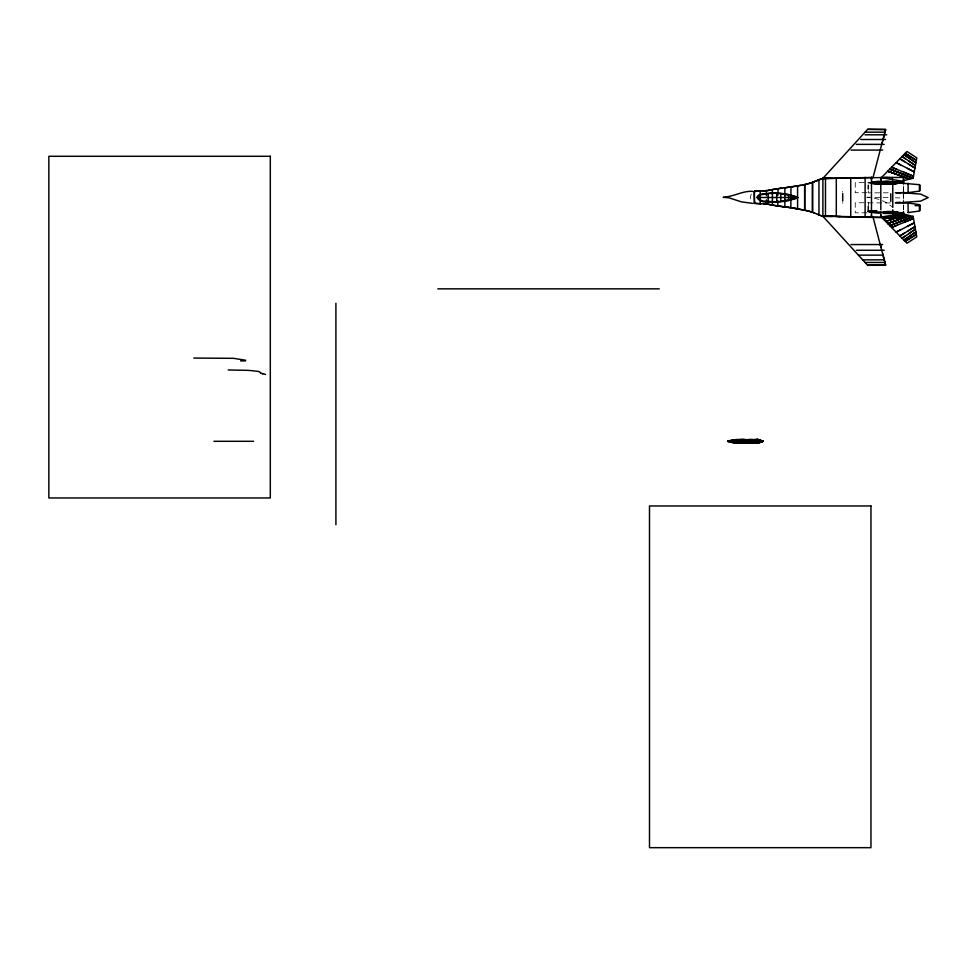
<?xml version="1.0" encoding="UTF-8"?>
<svg xmlns="http://www.w3.org/2000/svg" width="977" height="977" viewBox="0 0 977 977"><rect width="100%" height="100%" fill="white"/><g stroke="black" fill="none" stroke-linecap="round" stroke-linejoin="round"><path stroke-width="0.73" stroke-dasharray="4.88 3.66" d="M903.456 210.067L903.469 205.048M903.481 199.174L903.481 194.985M903.493 190.796L903.493 185.764M751.24 194.057L750.36 197.342L751.008 200.187M888.191 192.787L868.26 192.909L868.37 189.831M863.998 182.65L855.241 182.65L855.241 192.713L868.37 192.713M866.904 212.803L855.241 212.803L855.241 202.74L868.37 202.74L868.37 205.622M868.26 202.813L891.036 202.96M866.526 197.183L881.694 197.513M883.208 197.549L889.278 197.684M895.347 197.818L899.89 197.928M867.478 197.452L869.848 197.562M874.195 198.197L878.152 199.186A39.275 39.275 0 0 1 887.934 203.68L892.905 207.393M903.517 187.364L903.517 192.347M903.517 194.85L903.517 197.342M903.517 204.816L903.517 209.811M842.711 191.358L842.711 192.103M842.711 202.581L842.711 203.326"/><path stroke-width="1.47" d="M814.122 212.937L812.51 212.302L812.51 182.418L813.194 182.101M880.814 212.302L880.802 217.285L880.802 214.793M880.814 209.811L880.814 184.873M880.814 182.381L880.814 177.387L880.802 179.878M903.456 211.753L903.444 217.615L837.741 216.686M903.469 203.363L903.469 200.859M903.481 194.154L903.493 191.639M903.505 184.091L903.517 177.387L834.7 178.058M793.605 198.881L776.471 202.08A42.316 42.182 90 0 1 770.23 201.921C758.689 204.034 750.018 193.788 766.31 193.654M754.732 202.776L755.27 203.411M884.832 133.08L885.638 129.672L867.661 129.33L822.707 178.583L841.759 178.144M881.767 144.608L882.365 142.349M883.953 136.353L884.539 134.154M882.683 141.128L883.843 136.743M754.427 191.321L754.427 203.35M754.537 203.448L754.134 191.358L757.566 191.101M905.386 235.933L902.052 238.18L902.943 237.619A13.299 0.928 -33.5 0 0 905.569 235.933L915.4 229.192L908.72 233.686M904.555 233.014L899.829 235.921A15.779 1.038 -31.1 0 0 903.786 233.601L914.948 226.652L908.329 230.706M900.623 229.778L896.08 232.086A19.943 1.136 -26.6 0 0 899.646 230.352L914.252 222.829L907.438 226.298M820.497 179.206L819.862 179.45M819.74 179.512L810.898 182.955L812.717 182.357M822.487 178.412L822.646 178.351M819.508 179.597L820.228 179.316M897.069 225.247L891.598 227.494L913.483 218.494L903.908 222.438M818.665 179.939L816.809 180.684M821.303 178.876L822.231 178.51M818.408 180.037L817.602 180.366M905.484 219.52L908.83 218.176M905.679 219.434L906.546 219.092M912.542 216.686L913.116 216.454L916.78 236.849L906.974 243.224L881.339 217.016L901.856 213.609L913.116 216.454L908.354 218.359M820.875 179.047L821.535 178.791M817.493 180.403L815.38 181.246M904.238 220.02L905.105 219.666M905.972 219.324L902.492 220.717M903.652 220.252L889.766 225.626L894.627 223.721M812.779 182.272L814.928 181.429M814.403 181.637L815.465 181.221M903.383 220.277L913.116 216.454M761.755 441.787C751.276 447.124 752.571 435.742 762.378 441.042A8.256 8.256 0 0 0 763.318 441.299A9.355 9.355 0 0 0 762.036 441.689L761.938 441.714M896.678 223L897.179 222.805A36.54 1.673 -21.1 0 0 901.905 220.949M904.311 217.578L907.572 216.393M907.022 216.589L909.721 215.599L887.702 223.525A31.618 1.343 -19.5 0 0 889.094 223.037A31.752 1.343 -19.5 0 0 890.487 222.548A36.283 1.539 -19.5 0 0 893.283 221.559A39.752 1.685 -19.5 0 0 894.688 221.058L895.237 220.863M902.614 218.201L903.64 217.822M904.653 217.456L898.29 219.764M900.562 218.946L895.518 220.765M901.246 218.689L902.272 218.323M898.022 219.862L897.46 220.069A48.361 2.052 -19.5 0 1 896.08 220.57L894.407 221.168M896.63 220.362L896.08 220.57A43.635 1.856 -19.5 0 1 894.688 221.058L889.119 223.025A31.997 1.356 -19.5 0 1 887.702 223.525L889.119 223.025A33.658 1.429 -19.5 0 0 890.487 222.548A35.428 1.502 -19.5 0 0 893.283 221.559M759.959 442.154L757.676 442.886M802.911 184.958L810.898 182.955A61.905 61.795 90 0 1 803.033 184.934L797.867 185.813M894.847 218.506L906.351 214.745L885.65 221.437L893.54 218.921M745.072 443.008L735.925 443.106L727.621 441.299L736.255 439.479L747.197 439.809M810.739 183.017L809.933 183.261M760.729 441.897L763.013 441.299L759.959 440.444M768.948 190.307A13.959 13.922 -90 0 1 766.566 190.613L767.837 190.503A8.744 8.72 -90 0 0 768.728 190.332L771.39 189.758M768.948 190.271L769.241 190.197A16.621 16.597 -90 0 1 769.864 190.051L770.218 189.978M757.59 442.41L758.592 442.154M757.798 439.394A7.743 7.743 0 0 1 759.031 439.723L763.318 441.299L757.175 443.253L753.499 441.299A5.007 5.007 0 0 1 757.798 439.137M892.526 216.955L904.006 214.146L883.403 219.141L891.232 217.273M760.607 441.665L762.61 441.299L759.605 440.7M770.865 189.843L772.697 189.526M725.386 197.171L723.127 197.342L728.793 197.757L741.287 201.824L752.51 203.363M755.587 442.886L750.568 443.106L746.55 441.299L751.569 439.369L757.59 440.187M900.562 182.955L901.918 182.711L900.562 182.467M792.774 186.631L797.733 185.838M772.954 189.477L777.142 188.805M801.14 185.264L796.231 186.082M756.919 443.07L753.865 443.106L750.812 441.299L754.623 439.369L759.202 440.187M775.091 189.123L772.355 189.587L772.355 194.435M795.18 186.253L793.678 186.485M900.122 182.955L901.649 182.711L900.122 182.467M775.433 189.062L780.464 188.341M793.532 186.509L792.029 186.741M792.628 186.656L791.126 186.888M791.871 186.766L789.685 187.095M790.967 186.912L790.82 207.735M753.829 442.886L747.796 443.106L742.96 441.299L748.993 439.369L756.235 440.187M790.149 187.034L788.891 187.218M899.219 183.175L888.398 183.957L880.277 182.711L889.742 181.441L902.284 182.711L894.395 183.92L887.629 183.578A23.851 23.827 -90 0 1 884.246 182.711A23.851 23.827 -90 0 1 887.629 181.844L899.219 182.247M789.343 187.157L788.207 187.315M778.119 188.659L777.826 195.18M788.549 187.266L787.511 187.413M786.033 187.621L787.291 187.45M778.413 188.622L779.585 188.451M787.047 187.486L787.718 187.389M786.717 187.523L779.805 188.427M895.298 192.738L908.109 192.652L919.406 191.113L919.406 184.69L900.989 183.102M908.109 212.571L919.406 211.032L919.406 204.608L908.109 203.069L895.298 202.984M784.299 187.853L785.349 187.706M793.605 196.182L776.471 192.97A42.316 42.182 -90 0 0 770.23 193.141L761.156 194.753A3.627 3.615 -90 0 0 758.176 197.439M898.596 183.175L886.383 183.957L877.224 182.711L887.91 181.441L902.821 182.711L893.576 183.542A14.032 13.996 -90 0 1 890.487 182.711A14.032 13.996 -90 0 1 893.576 181.881L899.732 182.052M780.77 188.305L781.783 188.17M761.059 441.457L762.268 441.299L759.862 440.945M751.972 442.886L743.448 442.862A16.23 16.182 -90 0 1 739.186 441.299A16.23 16.182 -90 0 1 743.448 439.748L754.806 440.187M766.2 193.886L773.418 193.031A36.173 36.051 -90 0 1 775.543 192.933L786.485 193.898L797 196.841A1.502 1.502 0 0 1 797.757 197.537M900.012 182.797L900.709 182.711L900.012 182.626M897.887 183.175L884.1 183.957L873.768 182.711L884.1 181.466L897.887 182.247M760.497 441.457L761.913 441.299L759.068 440.945M749.774 442.886L741.409 443.106L734.716 441.299L743.082 439.369L753.12 440.187M897.204 183.175L881.901 183.957L870.422 182.711L881.901 181.466L897.204 182.247M893.686 183.444L896.495 183.175L891.574 183.615M725.581 197C734.557 196.047 743.057 190.845 752.51 191.309M873.267 181.844L879.593 181.466A85.732 85.683 -90 0 0 871.826 181.991M892.978 183.505L888.752 183.798M755.27 191.26L754.537 191.236L754.745 192.029M765.895 190.674L766.566 190.625L764.527 190.747M755.697 191.236L756.662 191.162M766.42 190.637L766.42 195.669M746.196 443.07L738.722 443.106L731.236 441.299L740.59 439.369L750.483 440.187M890.157 183.713L890.865 183.664M899.231 213.084L899.927 213.047L899.231 212.925M757.163 191.138L760.973 190.93M744.242 443.07L738.014 443.228A34.134 34.085 90 0 1 727.596 441.36A31.191 31.154 -90 0 1 733.019 439.882L748.406 439.943M757.92 191.089L760.191 190.967L760.191 203.717L754.134 203.326M765.614 190.686L764.906 190.735M764.6 190.747L762.793 190.845M763.819 190.784L760.888 190.93M823.367 178.229L832.282 178.119M825.309 216.418L832.502 216.564M825.48 216.418L825.48 178.266M904.958 202.288L920.542 201.152L928.15 197.61L920.542 194.069L904.958 192.933M822.707 178.583L873.072 177.411L885.638 129.33L867.661 129.33M823.538 178.229L823.648 178.229A4.592 4.58 -90 0 0 822.89 178.278M890.755 213.475L882.988 213.438M868.785 265.28L876.271 265.146M840.489 216.467L822.707 216.051L867.661 265.304L885.638 264.975L884.832 261.567M896.312 202.434L901.014 202.373M823.904 216.454L823.733 216.454M892.27 177.387L892.77 182.381M884.295 177.387L888.032 177.387M823.77 178.229L824.686 178.241M865.072 132.176L885.064 132.176M865.036 134.802L886.725 134.802M860.749 139.503L885.48 139.503M856.304 144.376L884.185 144.376M851.089 150.092L882.683 150.092M868.235 182.711L903.127 182.711M756.687 197.488L792.726 197.501A31.398 9.746 -4.8 0 1 795.889 197.562M915.095 205.634L920.004 205.634M851.089 244.555L882.683 244.555M856.304 250.271L884.185 250.271M858.38 255.144L883.123 255.144M862.679 259.845L884.368 259.845L884.539 260.48M865.072 262.471L885.064 262.471M867.661 265.304L885.638 265.304L873.072 217.236L822.707 216.051M437.806 288.85L659.267 288.85M240.623 360.892L245.545 360.892L245.545 360.232L233.65 358.327L193.8 358.07M213.902 441.299L253.605 441.299M727.621 441.299L763.318 441.299M228.203 369.978L247.071 370.332A161.303 161.303 0 0 1 250.539 370.539L258.6 371.431A6.106 6.106 0 0 1 260.334 372.506L260.554 372.664M889.033 177.387L889.778 177.387M896.312 192.774L901.014 192.835M823.416 216.442L823.648 216.454A4.592 4.58 -90 0 1 822.89 216.405M885.223 181.478L886.64 181.527M885.931 181.502L895.091 182.101M887.336 181.551L896.483 182.247L895.799 182.174M760.717 203.741L763.562 203.875M760.888 203.753L758.005 203.595M763.745 203.888L767.837 204.181A8.744 8.72 -90 0 1 768.728 204.352L771.39 204.926M764.087 203.9L765.382 203.973M867.723 211.398L902.357 213.169M757.566 203.57L755.697 203.448M766.151 204.022L766.566 204.059A13.959 13.934 -90 0 1 768.948 204.364L769.168 204.462A16.621 16.597 -90 0 0 769.864 204.633L771.61 204.962M873.267 183.578L879.593 183.957A85.732 85.671 -90 0 1 871.814 183.432M747.893 439.882L749.286 440.041M781.942 206.526L772.954 205.207M784.299 206.831L790.259 207.649M781.747 206.501L782.528 206.599M784.739 206.88L782.235 206.562L784.238 206.819M785.117 206.929L785.74 207.002M781.649 206.489L779.292 206.184M784.592 206.868L785.239 206.941M786.265 207.075L785.569 206.99M891.549 211.765L896.446 212.473M786.033 207.051L784.885 206.904L784.885 187.767M898.596 182.247L890.548 181.942A17.708 17.696 -90 0 0 887.763 182.711M749.945 439.943L751.814 440.187M787.401 207.234L788.317 207.356M788.207 207.344L789.917 207.588M777.484 205.927L778.119 206.025M777.142 205.878L775.762 205.671M790.063 207.612L790.674 207.71M791.724 207.869L797.586 208.822L797.586 185.862M792.176 207.942L793.141 208.089M792.481 207.991L794.277 208.284M796.389 208.626L794.582 208.333M775.42 205.61L773.271 205.255M793.825 208.211L808.907 211.154A49.265 49.18 90 0 1 812.51 212.302L812.51 182.381M797.134 208.748L805.976 210.421M771.537 204.95L773.039 205.219M772.062 205.048L772.697 205.158M262.63 373.617L263.131 373.715M900.745 182.32L902.601 182.711M806.159 210.434L812.51 212.302M901.515 213.12L893.686 211.508L886.921 211.508A23.851 23.827 -87.1 0 0 883.489 212.204M899.194 175.262L897.497 174.651A48.459 2.064 19.5 0 0 896.08 174.138L887.702 171.183L909.721 179.109L908.378 178.608M894.969 173.735L894.688 173.637A40.118 1.71 19.5 0 0 893.283 173.137A36.051 1.527 19.5 0 0 890.487 172.147A35.697 1.514 19.5 0 0 889.094 171.659A32.473 1.38 19.5 0 0 887.702 171.183A32.143 1.368 19.5 0 1 889.094 171.659A33.621 1.429 19.5 0 1 890.487 172.147A36.992 1.575 19.5 0 1 893.283 173.137A39.104 1.661 19.5 0 1 894.688 173.637A42.707 1.82 19.5 0 1 896.08 174.138M896.63 174.333L895.518 173.943M822.622 216.32L821.755 215.978M897.191 174.541L898.156 174.883M900.904 175.884L903.64 176.874M899.878 175.506L901.6 176.129M898.864 175.139L900.232 175.64M902.956 176.629L904.861 177.325M901.319 176.031L902.272 176.385M905.129 177.423L908.915 178.815M904.311 177.13L905.667 177.619M894.627 170.987L889.766 169.07L903.652 174.456M822.329 216.198L821.608 215.917M903.383 174.431L913.116 178.254L916.78 157.859L906.974 151.484L881.339 177.68L901.856 181.099L913.116 178.254L911.688 177.68M813.829 212.827L815.197 213.365M815.38 213.438L816.161 213.743M902.785 174.101L905.105 175.03M902.198 173.869L901.905 173.759A36.955 1.698 21.1 0 0 897.472 172.013L897.179 171.903A26.196 1.197 21.1 0 0 889.754 169.07M821.645 215.929L820.753 215.575M820.765 215.587L819.947 215.258M816.809 214L819.007 214.879M906.827 175.726L912.64 178.058M905.398 175.152L907.401 175.958M905.972 175.384L904.543 174.81A42.353 1.942 21.1 0 0 897.179 171.903A25.524 1.172 21.1 0 0 889.754 169.07M819.996 215.282L818.958 214.867L818.946 179.829M817.871 214.427L818.665 214.745M897.069 169.448L891.598 167.201L913.483 176.214L903.908 172.27M900.623 164.93L896.08 162.609A19.943 1.136 26.6 0 1 899.646 164.344L914.252 171.879L907.438 168.398M904.555 161.681L899.829 158.787A15.779 1.038 31.1 0 1 903.786 161.107L914.948 168.056L908.329 164.002M908.549 157.712L907.022 156.699A12.567 0.892 33.7 0 0 903.872 154.659L915.889 162.793L909.306 158.225M905.386 158.762L902.052 156.515L902.943 157.077A13.299 0.928 33.5 0 1 905.569 158.762L915.4 165.516L908.72 161.01M899.719 214.439L903.383 217.932L865.109 217.285L865.109 177.387M884.368 259.845L884.051 258.685M880.253 244.311L881.01 247.169M882.683 253.507L883.892 258.099M758.506 197.525C760.472 203.106 768.814 200.419 773.418 202.031A36.234 36.125 -90 0 0 775.543 202.129L786.485 201.164L796.939 198.258A1.869 1.869 0 0 0 797.733 197.647M920.004 185.08L920.004 190.723M920.004 204.999L920.004 210.641M908.109 183.163L908.109 192.64M908.109 203.082L908.109 212.559M903.517 177.387L903.517 182.381M903.517 212.302L903.517 217.285M892.77 184.873L892.77 207.319M892.77 209.811L892.77 212.302M892.77 214.793L892.77 217.285M890.768 193.727L890.768 201.494M871.484 179.878L871.484 177.387L871.484 217.285L871.484 214.793M868.26 185.19L868.26 188.964M868.26 206.403L868.26 211.093M850.735 177.704L850.735 216.967M842.711 193.605L842.711 201.079M836.3 178.034L836.3 216.65M822.89 178.29L822.89 216.393M792.323 195.766L792.323 199.296M788.61 194.753L788.61 200.309M780.77 193.324L780.77 201.738M777.826 200.578L777.826 205.976M776.703 192.982L776.703 202.068M772.428 192.982L772.428 202.08M772.355 201.225L772.355 205.097M768.203 193.397L768.203 201.653M766.42 199.858L766.42 204.046M335.905 303.273L335.905 524.734M262.495 373.702A5.606 5.606 0 0 1 260.468 372.774M263.118 373.788A6.583 6.583 0 0 1 265.5 374.509M795.999 197.794A6.448 6.424 -90 0 1 793.58 198.722M793.593 196.316A6.424 6.412 -90 0 1 796.06 197.293M889.754 225.638A25.842 1.185 -21.1 0 0 897.167 222.805A42.145 1.93 -21.1 0 0 904.519 219.898M879.471 213.23A85.732 85.683 -87.1 0 1 868.956 211.911M869.005 210.995A85.732 85.671 -87.1 0 1 876.772 210.702M804.682 184.616L804.682 210.092L804.682 184.629M914.435 232.917L907.022 238.009A12.567 0.892 -33.7 0 1 903.872 240.049L915.889 231.903L914.435 232.917M915.657 234.822L907.377 240.061A12.103 0.806 -31.6 0 1 905.178 241.38L916.341 234.382L915.657 234.822M903.029 182.711L895.311 183.493A9.953 9.929 -90 0 1 892.734 182.711A9.953 9.929 -90 0 1 895.311 181.93L903.029 182.711M902.247 213.157L894.492 213.548A9.953 9.929 -87.1 0 1 891.964 212.632A9.953 9.929 -87.1 0 1 894.578 211.985L902.04 213.157L892.758 213.511A14.032 13.996 -87.1 0 1 889.729 212.522A14.032 13.996 -87.1 0 1 892.844 211.85L902.247 213.157M270.311 156.283L48.85 156.283L48.85 497.965L270.311 497.965L270.311 156.283M870.959 505.976L649.497 505.976L649.497 847.67L870.959 847.67L870.959 505.976M908.097 155.074L907.377 154.635A12.103 0.806 31.6 0 0 905.178 153.328L916.341 160.313L908.097 155.074"/></g></svg>
